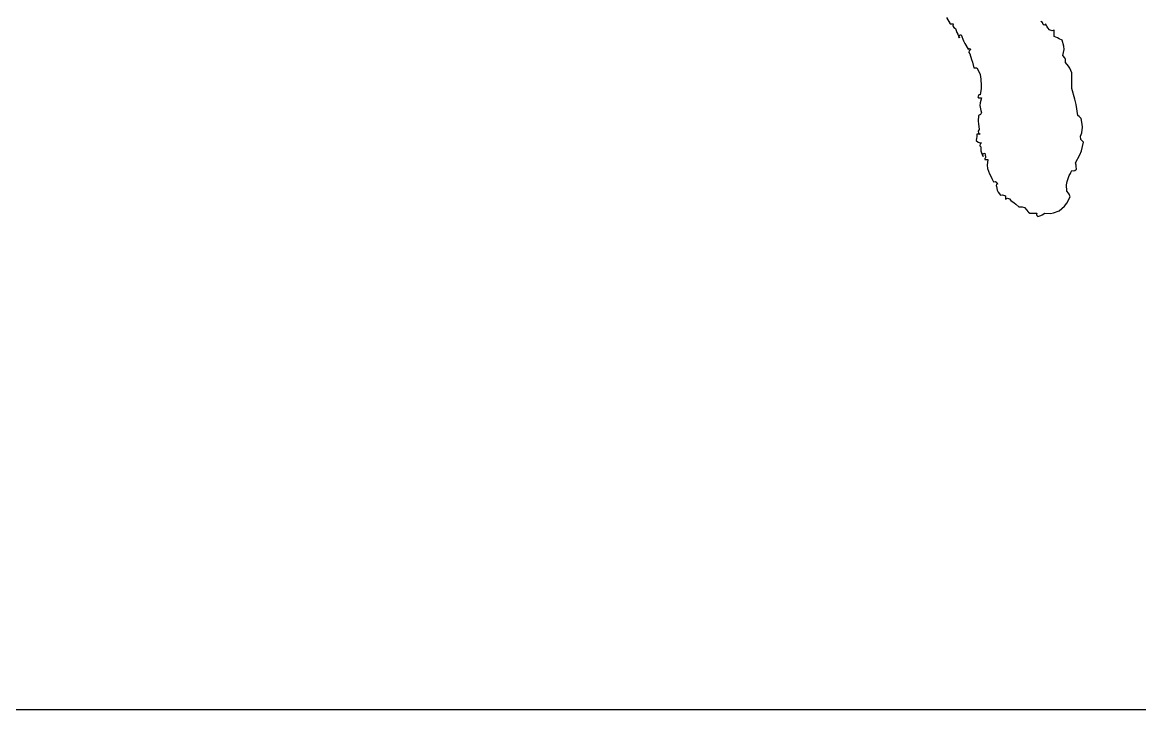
# Model space of a CAD drawing. Header units: millimetres. Extents: x 539196 to 807275, y 431843 to 1156631.
# Drawn here: x 624243 to 624777, y 1057631 to 1057960 of the extents above; entities that cross this region are included whole.
import ezdxf

# ---------------------------------------------------------------- set-up
doc = ezdxf.new("R2010")
doc.units = ezdxf.units.MM
doc.header["$MEASUREMENT"] = 0

# ---------------------------------------------------------------- blocks, each defined once
blk = doc.blocks.new('nhgjnj')
for p, q in [((112.7196, -2.5712), (112.7503, -2.6248)), ((112.7503, -2.6248), (112.7614, -2.6248)), ((112.7614, -2.6248), (112.767, -2.6248)), ((112.767, -2.6248), (112.7781, -2.6248)), ((112.7781, -2.6248), (112.7749, -2.6431)), ((112.7749, -2.6431), (112.7823, -2.658)), ((113.5623, -2.6132), (113.5483, -2.6038)), ((113.5699, -2.6317), (113.5623, -2.6132)), ((113.5768, -2.6372), (113.5699, -2.6317)), ((113.5886, -2.6333), (113.5768, -2.6372)), ((113.5908, -2.6248), (113.5886, -2.6333)), ((113.5985, -2.639), (113.5908, -2.6248)), ((113.6027, -2.646), (113.5985, -2.639)), ((113.6116, -2.6595), (113.6027, -2.646)), ((112.7823, -2.658), (112.7989, -2.6664)), ((112.7989, -2.6664), (112.8103, -2.7007)), ((112.8103, -2.7007), (112.8173, -2.7176)), ((112.8173, -2.7176), (112.8336, -2.7498)), ((112.8273, -2.7391), (112.8352, -2.7233)), ((112.8336, -2.7498), (112.8273, -2.7391)), ((112.8352, -2.7233), (112.8475, -2.722)), ((112.8475, -2.722), (112.868, -2.774)), ((113.6251, -2.679), (113.6116, -2.6595)), ((113.6441, -2.6861), (113.6251, -2.679)), ((113.6672, -2.6803), (113.6441, -2.6861)), ((113.6672, -2.7026), (113.6672, -2.6803)), ((113.6672, -2.7137), (113.6672, -2.7026)), ((113.6672, -2.7359), (113.6672, -2.7137)), ((113.6951, -2.7495), (113.6672, -2.7359)), ((113.709, -2.7565), (113.6951, -2.7495)), ((112.868, -2.774), (112.8807, -2.7994)), ((112.8807, -2.7994), (112.91, -2.847)), ((112.91, -2.847), (112.9174, -2.8422)), ((112.9174, -2.8422), (112.9279, -2.8457)), ((112.9279, -2.8457), (112.9309, -2.854)), ((113.7366, -2.7706), (113.709, -2.7565)), ((113.7511, -2.8215), (113.7366, -2.7706)), ((113.7527, -2.8505), (113.7511, -2.8215)), ((112.9183, -2.8604), (112.9148, -2.8779)), ((112.9148, -2.8779), (112.9239, -2.8887)), ((112.9309, -2.854), (112.9183, -2.8604)), ((112.9239, -2.8887), (112.9401, -2.938)), ((112.9401, -2.938), (112.9471, -2.9631)), ((113.7436, -2.9026), (113.7527, -2.8505)), ((113.7594, -2.9237), (113.7436, -2.9026)), ((113.7644, -2.9388), (113.7594, -2.9237)), ((113.7644, -2.9651), (113.7644, -2.9388)), ((112.9471, -2.9631), (112.9587, -3.0137)), ((112.9587, -3.0137), (112.9698, -3.0137)), ((112.9698, -3.0137), (112.9753, -3.0137)), ((112.9753, -3.0137), (112.9865, -3.0137)), ((112.9865, -3.0137), (113.0066, -3.0498)), ((113.7923, -2.997), (113.7644, -2.9651)), ((113.804, -3.0161), (113.7923, -2.997)), ((113.82, -3.0554), (113.804, -3.0161)), ((113.0066, -3.0498), (113.0139, -3.0703)), ((113.0139, -3.0703), (113.0212, -3.111)), ((113.0212, -3.111), (113.0243, -3.1665)), ((113.82, -3.111), (113.82, -3.0554)), ((113.82, -3.1388), (113.82, -3.111)), ((113.82, -3.1943), (113.82, -3.1388)), ((113.0229, -3.1949), (113.0142, -3.2499)), ((113.0243, -3.1665), (113.0229, -3.1949)), ((113.8479, -3.2873), (113.82, -3.1943)), ((113.0019, -3.2512), (112.994, -3.267)), ((112.994, -3.267), (113.0003, -3.2777)), ((113.0003, -3.2777), (113.0115, -3.2777)), ((113.0142, -3.2499), (113.0019, -3.2512)), ((113.0115, -3.2777), (113.017, -3.2777)), ((113.0136, -3.3198), (113.012, -3.3452)), ((113.0281, -3.2777), (113.0136, -3.3198)), ((113.017, -3.2777), (113.0281, -3.2777)), ((113.8591, -3.3348), (113.8479, -3.2873)), ((113.8755, -3.4305), (113.8591, -3.3348)), ((113.0003, -3.4305), (112.998, -3.4805)), ((113.0178, -3.424), (113.0003, -3.4305)), ((113.012, -3.3452), (113.0212, -3.3888)), ((113.0265, -3.4067), (113.0178, -3.424)), ((113.0212, -3.3888), (113.0265, -3.4067)), ((113.8867, -3.4416), (113.8755, -3.4305)), ((112.998, -3.4805), (112.9994, -3.5061)), ((112.9994, -3.5061), (113.0073, -3.5555)), ((113.8922, -3.4472), (113.8867, -3.4416)), ((113.9033, -3.4583), (113.8922, -3.4472)), ((113.9128, -3.5075), (113.9033, -3.4583)), ((113.9103, -3.5833), (113.9143, -3.5334)), ((113.9143, -3.5334), (113.9128, -3.5075)), ((112.9836, -3.6307), (112.9795, -3.6528)), ((112.985, -3.6196), (112.9836, -3.6307)), ((112.9865, -3.5972), (112.985, -3.6196)), ((112.9976, -3.5972), (112.9865, -3.5972)), ((113.0073, -3.5555), (112.9975, -3.5693)), ((112.9975, -3.5693), (113.0005, -3.5873)), ((113.0031, -3.5972), (112.9976, -3.5972)), ((113.0005, -3.5873), (113.0142, -3.5972)), ((113.0142, -3.5972), (113.0031, -3.5972)), ((113.8963, -3.6141), (113.9103, -3.5833)), ((113.901, -3.6421), (113.8963, -3.6141)), ((112.9795, -3.6528), (112.9968, -3.665)), ((112.9968, -3.665), (113.0074, -3.6695)), ((113.0074, -3.6695), (113.0281, -3.6736)), ((113.0154, -3.6799), (113.0119, -3.6976)), ((113.0119, -3.6976), (113.0212, -3.7083)), ((113.0281, -3.6736), (113.0154, -3.6799)), ((113.0212, -3.7083), (113.0214, -3.7427)), ((113.9242, -3.6667), (113.901, -3.6421)), ((113.9053, -3.7417), (113.9242, -3.6667)), ((113.0214, -3.7427), (113.026, -3.7613)), ((113.026, -3.7613), (113.042, -3.7917)), ((113.0357, -3.781), (113.0436, -3.7652)), ((113.042, -3.7917), (113.0357, -3.781)), ((113.0436, -3.7652), (113.0559, -3.7639)), ((113.0574, -3.8086), (113.0551, -3.8133)), ((113.0551, -3.8133), (113.0559, -3.8195)), ((113.0559, -3.7639), (113.0595, -3.7804)), ((113.0559, -3.8195), (113.067, -3.8195)), ((113.0629, -3.8056), (113.0574, -3.8086)), ((113.0595, -3.7804), (113.0609, -3.7888)), ((113.0609, -3.7888), (113.0629, -3.8056)), ((113.067, -3.8195), (113.0726, -3.8195)), ((113.0726, -3.8195), (113.0837, -3.8195)), ((113.0837, -3.8195), (113.0764, -3.8693)), ((113.8547, -3.8473), (113.891, -3.7789)), ((113.891, -3.7789), (113.9053, -3.7417)), ((113.0764, -3.8693), (113.0796, -3.8975)), ((113.0796, -3.8975), (113.0976, -3.9445)), ((113.8126, -3.9339), (113.82, -3.9167)), ((113.82, -3.9167), (113.8374, -3.9187)), ((113.8374, -3.9187), (113.8489, -3.9149)), ((113.8489, -3.9149), (113.8617, -3.9028)), ((113.8588, -3.8693), (113.8547, -3.8473)), ((113.8602, -3.8805), (113.8588, -3.8693)), ((113.8617, -3.9028), (113.8602, -3.8805)), ((113.0976, -3.9445), (113.1115, -3.9723)), ((113.1115, -3.9723), (113.1184, -3.9862)), ((113.1184, -3.9862), (113.1323, -4.014)), ((113.1323, -4.014), (113.1485, -4.0127)), ((113.1485, -4.0127), (113.1606, -4.0199)), ((113.1606, -4.0199), (113.1671, -4.0348)), ((113.775, -4.0412), (113.7795, -4.011)), ((113.7795, -4.011), (113.7991, -3.9584)), ((113.7991, -3.9584), (113.8084, -3.9422)), ((113.8084, -3.9422), (113.8126, -3.9339)), ((113.1585, -4.037), (113.1546, -4.0488)), ((113.1546, -4.0488), (113.1601, -4.0556)), ((113.1671, -4.0348), (113.1585, -4.037)), ((113.1601, -4.0556), (113.1641, -4.089)), ((113.1641, -4.089), (113.1723, -4.1071)), ((113.1723, -4.1071), (113.1948, -4.132)), ((113.7783, -4.0973), (113.775, -4.0412)), ((113.7922, -4.1149), (113.7783, -4.0973)), ((113.798, -4.125), (113.7922, -4.1149)), ((113.8061, -4.1459), (113.798, -4.125)), ((113.1948, -4.132), (113.2117, -4.1305)), ((113.2117, -4.1305), (113.2211, -4.1321)), ((113.2211, -4.1321), (113.2365, -4.139)), ((113.2365, -4.139), (113.2365, -4.1501)), ((113.2365, -4.1501), (113.2365, -4.1557)), ((113.2365, -4.1557), (113.2365, -4.1668)), ((113.2365, -4.1668), (113.2556, -4.1601)), ((113.2556, -4.1601), (113.2725, -4.1649)), ((113.2725, -4.1649), (113.2851, -4.1807)), ((113.2851, -4.1807), (113.3151, -4.1998)), ((113.3151, -4.1998), (113.3293, -4.2112)), ((113.3293, -4.2112), (113.3546, -4.2362)), ((113.7561, -4.2288), (113.7769, -4.2021)), ((113.7769, -4.2021), (113.8061, -4.1459)), ((113.3546, -4.2362), (113.3845, -4.2344)), ((113.3845, -4.2344), (113.4037, -4.2421)), ((113.4037, -4.2421), (113.4241, -4.264)), ((113.4241, -4.264), (113.4352, -4.2751)), ((113.4352, -4.2751), (113.4407, -4.2807)), ((113.4407, -4.2807), (113.4518, -4.2918)), ((113.4518, -4.2918), (113.4768, -4.2918)), ((113.4768, -4.2918), (113.4893, -4.2918)), ((113.4893, -4.2918), (113.5144, -4.2918)), ((113.5144, -4.2918), (113.51, -4.3024)), ((113.51, -4.3024), (113.5125, -4.3123)), ((113.5125, -4.3123), (113.5213, -4.3196)), ((113.5213, -4.3196), (113.5473, -4.3112)), ((113.5473, -4.3112), (113.5601, -4.3055)), ((113.5601, -4.3055), (113.5838, -4.2918)), ((113.5838, -4.2918), (113.6345, -4.2932)), ((113.6345, -4.2932), (113.6614, -4.2888)), ((113.6614, -4.2888), (113.7088, -4.271)), ((113.7088, -4.271), (113.7561, -4.2288))]:
    blk.add_line(p, q)
blk = doc.blocks.new('图签11')
blk.add_line((3661955.93, -353170.3), (3668755.93, -353170.3))
at = {"xscale": 38.39999999990687, "yscale": 38.39999999996508, "zscale": 38.40000000000001}
blk.add_blockref('nhgjnj', (3663617.64, -352837.83), dxfattribs=at)

msp = doc.modelspace()

# ---------------------------------------------------------------- block references
at = {"xscale": 1.41428571427241, "yscale": 1.41428571427241, "zscale": 1.414285714285714}
msp.add_blockref('图签11', (-4562839.41, 1557115.16), dxfattribs=at)

doc.saveas('drawing.dxf')
